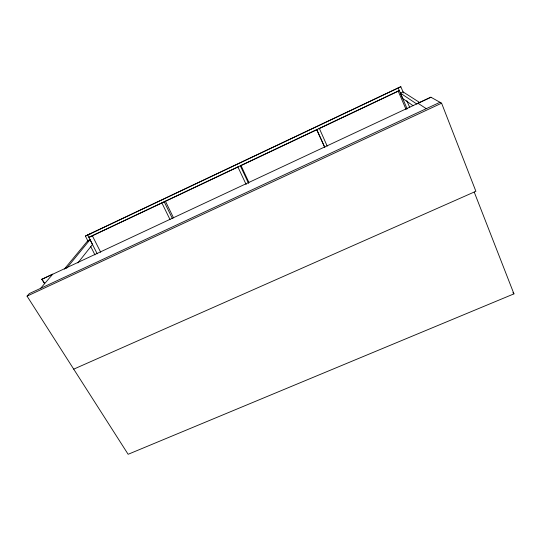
<?xml version="1.0" encoding="UTF-8"?>
<svg xmlns="http://www.w3.org/2000/svg" width="541" height="541" viewBox="0 0 541 541"><rect width="100%" height="100%" fill="white"/><g stroke="black" fill="none" stroke-linecap="round" stroke-linejoin="round"><path stroke-width="0.81" d="M77.87 262.919L92.504 244.471L90.056 239.656L87.777 240.731L64.318 269.12M66.523 268.35L90.056 239.656M40.636 288.319L52.781 274.111L41.846 279.312L44.538 283.606M474.214 192.035L513.95 293.864L128.136 454.291L27.05 296.143L29.275 293.614L439.982 102.29M403.485 92.924L400.82 86.709L85.404 236.065L88.082 241.34M85.404 236.065L400.82 86.709M161.8 203.01L88.893 237.364L399.312 90.597L318.92 128.731M163.125 202.388L238.074 166.953M241.124 165.512L317.398 129.455M413.094 105.691L402.693 98.482L400.408 93.14L403.045 91.896L419.917 102.682M41.846 279.312L430.94 97.245M27.05 296.143L441.598 103.189L475.891 191.291L73.711 369.151M91.199 233.482L87.683 234.99L97.238 253.83M319.379 128.515L327.217 146.151M441.598 103.189L430.852 97.191L417.936 103.236L426.274 108.673M400.408 93.14L416.915 104.082M512.888 292.6L513.95 293.864M41.968 279.17L44.66 283.464M92.342 235.734L100.707 252.268M90.76 246.608L94.966 254.892M172.363 218.483L164.227 201.807L165.451 201.286L173.566 217.935M161.881 202.916L170.023 219.578M237.912 166.966L246.155 184.542M248.88 182.351L241.022 165.56L240.346 165.823L248.583 183.406M324.83 147.402L316.769 129.684L324.695 147.335M398.183 87.96L407.163 108.897M398.129 90.956L406.122 109.566M406.805 100.68L409.801 107.666"/></g></svg>
